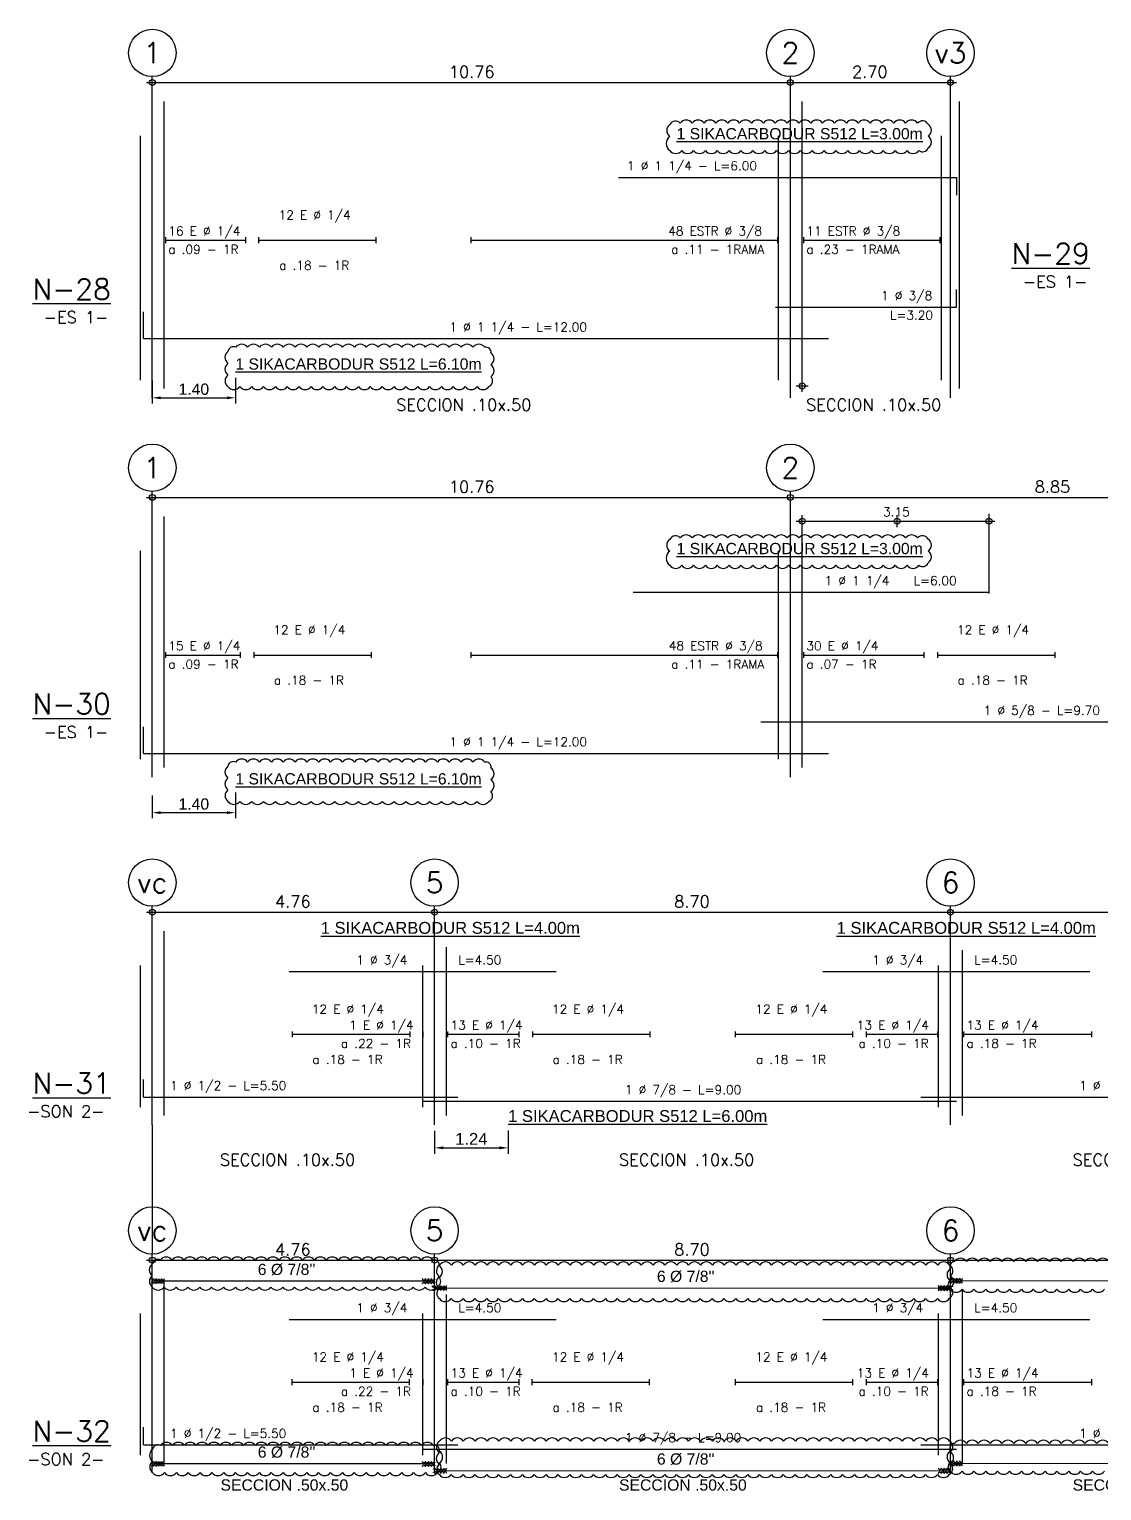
# Model space of a CAD drawing. Header units: millimetres. Extents: x 1 to 301, y -42 to 59.
# Drawn here: x 79.12 to 97.21, y 32.6 to 57.26 of the extents above; entities that cross this region are included whole.
import ezdxf
from ezdxf.enums import TextEntityAlignment as Align

# ---------------------------------------------------------------- set-up
doc = ezdxf.new("R2010")
doc.units = ezdxf.units.MM
doc.header["$LTSCALE"] = 0.0003
doc.header["$PDMODE"] = 34
doc.header["$PDSIZE"] = 0.1
for name, color, linetype in [('SIM-ACHURADOS', 8, 'Continuous'), ('SIM-COTAS', 1, 'Continuous'), ('SIM-FIBRACARB', 4, 'Continuous')]:
    doc.layers.add(name, color=color, linetype=linetype)
doc.styles.add('ARIAL EE', font='arial.ttf')
doc.styles.add('P140', font='SIMPLEX', dxfattribs={"height": 0.35})
doc.styles.add('P60', font='SIMPLEX', dxfattribs={"height": 0.16})
doc.styles.add('P80', font='SIMPLEX', dxfattribs={"height": 0.2})
doc.dimstyles.new('RE - STANDAR', dxfattribs={"dimtxt": 0.002, "dimasz": 0.0015, "dimexe": 0.001, "dimexo": 0.001, "dimgap": 0.0005, "dimtad": 1, "dimzin": 4, "dimdsep": 46, "dimtxsty": 'ARIAL EE', "dimcen": -0.001, "dimclrd": 256, "dimclre": 256, "dimclrt": 2, "dimadec": 0, "dimazin": 0, "dimtfac": 1, "dimtix": 1, "dimtofl": 0, "dimtmove": 1, "dimatfit": 0, "dimfxl": 0.0015, "dimtolj": 1, "dimtzin": 4, "dimlwd": -1, "dimlwe": -1, "dimarcsym": 0})

# ---------------------------------------------------------------- blocks, each defined once
blk = doc.blocks.new('*D22')
at = {"layer": 'SIM-COTAS', "transparency": 16777216}
for p, q in [((85.96, 38.671), (85.96, 38.285)), ((87.2, 38.678), (87.2, 38.285)), ((86.11, 38.385), (87.05, 38.385))]:
    blk.add_line(p, q, dxfattribs=at)
for points in [[(86.11, 38.41), (86.11, 38.36), (85.96, 38.385)], [(87.05, 38.41), (87.05, 38.36), (87.2, 38.385)]]:
    blk.add_solid(points, dxfattribs=at)
at = {"layer": 'SIM-COTAS', "color": 2, "transparency": 16777216, "insert": (86.58, 38.536), "char_height": 0.2, "attachment_point": 5, "style": 'ARIAL EE'}
blk.add_mtext('\\A1;1.24', dxfattribs=at)
blk = doc.blocks.new('*D45')
at = {"layer": 'SIM-COTAS', "transparency": 16777216}
for p, q in [((81.2, 51.332), (81.2, 50.946)), ((82.6, 51.381), (82.6, 50.946)), ((81.343, 51.041), (82.458, 51.041))]:
    blk.add_line(p, q, dxfattribs=at)
for points in [[(81.343, 51.065), (81.343, 51.017), (81.2, 51.041)], [(82.458, 51.065), (82.458, 51.017), (82.6, 51.041)]]:
    blk.add_solid(points, dxfattribs=at)
at = {"layer": 'SIM-COTAS', "color": 2, "transparency": 16777216, "insert": (81.9, 51.186), "char_height": 0.19, "attachment_point": 5, "style": 'ARIAL EE'}
blk.add_mtext('\\A1;1.40', dxfattribs=at)
blk = doc.blocks.new('*D46')
at = {"layer": 'SIM-COTAS', "transparency": 16777216}
for p, q in [((81.2, 44.332), (81.2, 43.946)), ((82.6, 44.381), (82.6, 43.946)), ((81.343, 44.041), (82.458, 44.041))]:
    blk.add_line(p, q, dxfattribs=at)
for points in [[(81.343, 44.065), (81.343, 44.017), (81.2, 44.041)], [(82.458, 44.065), (82.458, 44.017), (82.6, 44.041)]]:
    blk.add_solid(points, dxfattribs=at)
at = {"layer": 'SIM-COTAS', "color": 2, "transparency": 16777216, "insert": (81.9, 44.186), "char_height": 0.19, "attachment_point": 5, "style": 'ARIAL EE'}
blk.add_mtext('\\A1;1.40', dxfattribs=at)

msp = doc.modelspace()

# ---------------------------------------------------------------- hatches: boundary and pattern name
at = {"layer": 'SIM-ACHURADOS'}
h = msp.add_hatch(dxfattribs=at)
h.set_pattern_fill('AR-SAND', color=256, scale=0.00039)
h.set_pattern_definition([(37.5, (72.411537, 55.009249), (-0.000624012, 0.019087116), [0, -0.01505712, 0, -0.0168402, 0, -0.01609725]), (7.5, (72.411537, 55.009249), (0.017531408, 0.02795618), [0, -0.00812292, 0, -0.01357122, 0, -0.00520065]), (327.5, (72.399353, 55.009249), (0.030848702, 5.605e-05), [0, -0.004953, 0, -0.0178308, 0, -0.0232791]), (317.5, (72.399353, 55.009249), (0.0297787, 0.008694244), [0, -0.0024765, 0, -0.01168908, 0, -0.0133731])])
edge = h.paths.add_edge_path()
edge.add_arc((81.18, 36.179), 0.025, 180, 360)
edge.add_arc((81.23, 36.179), 0.025, 180, 360)
edge.add_arc((81.28, 36.179), 0.025, 180, 360)
edge.add_arc((81.33, 36.179), 0.025, 180, 360)
edge.add_arc((81.38, 36.179), 0.025, 180, 360)
edge.add_line((81.405, 36.179), (81.405, 36.092))
edge.add_arc((81.38, 36.092), 0.025, 0, 180)
edge.add_arc((81.33, 36.092), 0.025, 0, 180)
edge.add_arc((81.28, 36.092), 0.025, 0, 180)
edge.add_arc((81.23, 36.092), 0.025, 0, 180)
edge.add_arc((81.18, 36.092), 0.025, 0, 180)
edge.add_arc((81.157, 36.135), 0.0434, 267.5097, 452.4903)
h = msp.add_hatch(dxfattribs=at)
h.set_pattern_fill('AR-SAND', color=256, scale=0.00039)
h.set_pattern_definition([(37.5, (76.760587, 55.00877), (-0.000624012, 0.019087116), [0, -0.01505712, 0, -0.0168402, 0, -0.01609725]), (7.5, (76.760587, 55.00877), (0.017531408, 0.02795618), [0, -0.00812292, 0, -0.01357122, 0, -0.00520065]), (327.5, (76.748403, 55.00877), (0.030848702, 5.605e-05), [0, -0.004953, 0, -0.0178308, 0, -0.0232791]), (317.5, (76.748403, 55.00877), (0.0297787, 0.008694244), [0, -0.0024765, 0, -0.01168908, 0, -0.0133731])])
edge = h.paths.add_edge_path()
edge.add_arc((85.98, 36.178), 0.025, 180, 360, ccw=False)
edge.add_arc((85.93, 36.178), 0.025, 180, 360, ccw=False)
edge.add_arc((85.88, 36.178), 0.025, 180, 360, ccw=False)
edge.add_arc((85.83, 36.178), 0.025, 180, 360, ccw=False)
edge.add_arc((85.78, 36.178), 0.025, 180, 360, ccw=False)
edge.add_line((85.755, 36.178), (85.755, 36.091))
edge.add_arc((85.78, 36.091), 0.025, 360, 540, ccw=False)
edge.add_arc((85.83, 36.091), 0.025, 360, 540, ccw=False)
edge.add_arc((85.88, 36.091), 0.025, 360, 540, ccw=False)
edge.add_arc((85.93, 36.091), 0.025, 360, 540, ccw=False)
edge.add_arc((85.98, 36.091), 0.025, 360, 540, ccw=False)
edge.add_arc((86.004, 36.135), 0.0434, 87.5097, 272.4903, ccw=False)
h = msp.add_hatch(dxfattribs=at)
h.set_pattern_fill('AR-SAND', color=256, scale=0.00039)
h.set_pattern_definition([(37.5, (77.171537, 54.892055), (-0.000624012, 0.019087116), [0, -0.01505712, 0, -0.0168402, 0, -0.01609725]), (7.5, (77.171537, 54.892055), (0.017531408, 0.02795618), [0, -0.00812292, 0, -0.01357122, 0, -0.00520065]), (327.5, (77.159353, 54.892055), (0.030848702, 5.605e-05), [0, -0.004953, 0, -0.0178308, 0, -0.0232791]), (317.5, (77.159353, 54.892055), (0.0297787, 0.008694244), [0, -0.0024765, 0, -0.01168908, 0, -0.0133731])])
edge = h.paths.add_edge_path()
edge.add_arc((85.94, 36.061), 0.025, 180, 360)
edge.add_arc((85.99, 36.061), 0.025, 180, 360)
edge.add_arc((86.04, 36.061), 0.025, 180, 360)
edge.add_arc((86.09, 36.061), 0.025, 180, 360)
edge.add_arc((86.14, 36.061), 0.025, 180, 360)
edge.add_line((86.165, 36.061), (86.165, 35.975))
edge.add_arc((86.14, 35.975), 0.025, 0, 180)
edge.add_arc((86.09, 35.975), 0.025, 0, 180)
edge.add_arc((86.04, 35.975), 0.025, 0, 180)
edge.add_arc((85.99, 35.975), 0.025, 0, 180)
edge.add_arc((85.94, 35.975), 0.025, 0, 180)
edge.add_arc((85.917, 36.018), 0.0434, 267.5097, 452.4903)
h = msp.add_hatch(dxfattribs=at)
h.set_pattern_fill('AR-SAND', color=256, scale=0.00039)
h.set_pattern_definition([(37.5, (85.460587, 54.891576), (-0.000624012, 0.019087116), [0, -0.01505712, 0, -0.0168402, 0, -0.01609725]), (7.5, (85.460587, 54.891576), (0.017531408, 0.02795618), [0, -0.00812292, 0, -0.01357122, 0, -0.00520065]), (327.5, (85.448403, 54.891576), (0.030848702, 5.605e-05), [0, -0.004953, 0, -0.0178308, 0, -0.0232791]), (317.5, (85.448403, 54.891576), (0.0297787, 0.008694244), [0, -0.0024765, 0, -0.01168908, 0, -0.0133731])])
edge = h.paths.add_edge_path()
edge.add_arc((94.68, 36.061), 0.025, 180, 360, ccw=False)
edge.add_arc((94.63, 36.061), 0.025, 180, 360, ccw=False)
edge.add_arc((94.58, 36.061), 0.025, 180, 360, ccw=False)
edge.add_arc((94.53, 36.061), 0.025, 180, 360, ccw=False)
edge.add_arc((94.48, 36.061), 0.025, 180, 360, ccw=False)
edge.add_line((94.455, 36.061), (94.455, 35.974))
edge.add_arc((94.48, 35.974), 0.025, 360, 540, ccw=False)
edge.add_arc((94.53, 35.974), 0.025, 360, 540, ccw=False)
edge.add_arc((94.58, 35.974), 0.025, 360, 540, ccw=False)
edge.add_arc((94.63, 35.974), 0.025, 360, 540, ccw=False)
edge.add_arc((94.68, 35.974), 0.025, 360, 540, ccw=False)
edge.add_arc((94.704, 36.018), 0.0434, 87.5097, 272.4903, ccw=False)
h = msp.add_hatch(dxfattribs=at)
h.set_pattern_fill('AR-SAND', color=256, scale=0.00039)
h.set_pattern_definition([(37.5, (85.871537, 55.014601), (-0.000624012, 0.019087116), [0, -0.01505712, 0, -0.0168402, 0, -0.01609725]), (7.5, (85.871537, 55.0146), (0.017531408, 0.02795618), [0, -0.00812292, 0, -0.01357122, 0, -0.00520065]), (327.5, (85.859353, 55.014601), (0.030848702, 5.605e-05), [0, -0.004953, 0, -0.0178308, 0, -0.0232791]), (317.5, (85.859353, 55.0146), (0.0297787, 0.008694244), [0, -0.0024765, 0, -0.01168908, 0, -0.0133731])])
edge = h.paths.add_edge_path()
edge.add_arc((94.64, 36.184), 0.025, 180, 360)
edge.add_arc((94.69, 36.184), 0.025, 180, 360)
edge.add_arc((94.74, 36.184), 0.025, 180, 360)
edge.add_arc((94.79, 36.184), 0.025, 180, 360)
edge.add_arc((94.84, 36.184), 0.025, 180, 360)
edge.add_line((94.865, 36.184), (94.865, 36.097))
edge.add_arc((94.84, 36.097), 0.025, 0, 180)
edge.add_arc((94.79, 36.097), 0.025, 0, 180)
edge.add_arc((94.74, 36.097), 0.025, 0, 180)
edge.add_arc((94.69, 36.097), 0.025, 0, 180)
edge.add_arc((94.64, 36.097), 0.025, 0, 180)
edge.add_arc((94.617, 36.141), 0.0434, 267.5097, 452.4903)
h = msp.add_hatch(dxfattribs=at)
h.set_pattern_fill('AR-SAND', color=256, scale=0.00039)
h.set_pattern_definition([(37.5, (72.411537, 51.926469), (-0.000624012, 0.019087116), [0, -0.01505712, 0, -0.0168402, 0, -0.01609725]), (7.5, (72.411537, 51.926469), (0.017531408, 0.02795618), [0, -0.00812292, 0, -0.01357122, 0, -0.00520065]), (327.5, (72.399353, 51.926469), (0.030848702, 5.605e-05), [0, -0.004953, 0, -0.0178308, 0, -0.0232791]), (317.5, (72.399353, 51.926469), (0.0297787, 0.008694244), [0, -0.0024765, 0, -0.01168908, 0, -0.0133731])])
edge = h.paths.add_edge_path()
edge.add_arc((81.18, 33.096), 0.025, 180, 360)
edge.add_arc((81.23, 33.096), 0.025, 180, 360)
edge.add_arc((81.28, 33.096), 0.025, 180, 360)
edge.add_arc((81.33, 33.096), 0.025, 180, 360)
edge.add_arc((81.38, 33.096), 0.025, 180, 360)
edge.add_line((81.405, 33.096), (81.405, 33.009))
edge.add_arc((81.38, 33.009), 0.025, 0, 180)
edge.add_arc((81.33, 33.009), 0.025, 0, 180)
edge.add_arc((81.28, 33.009), 0.025, 0, 180)
edge.add_arc((81.23, 33.009), 0.025, 0, 180)
edge.add_arc((81.18, 33.009), 0.025, 0, 180)
edge.add_arc((81.157, 33.052), 0.0434, 267.5097, 452.4903)
h = msp.add_hatch(dxfattribs=at)
h.set_pattern_fill('AR-SAND', color=256, scale=0.00039)
h.set_pattern_definition([(37.5, (76.760587, 51.92599), (-0.000624012, 0.019087116), [0, -0.01505712, 0, -0.0168402, 0, -0.01609725]), (7.5, (76.760587, 51.92599), (0.017531408, 0.02795618), [0, -0.00812292, 0, -0.01357122, 0, -0.00520065]), (327.5, (76.748403, 51.92599), (0.030848702, 5.605e-05), [0, -0.004953, 0, -0.0178308, 0, -0.0232791]), (317.5, (76.748403, 51.92599), (0.0297787, 0.008694244), [0, -0.0024765, 0, -0.01168908, 0, -0.0133731])])
edge = h.paths.add_edge_path()
edge.add_arc((85.98, 33.095), 0.025, 180, 360, ccw=False)
edge.add_arc((85.93, 33.095), 0.025, 180, 360, ccw=False)
edge.add_arc((85.88, 33.095), 0.025, 180, 360, ccw=False)
edge.add_arc((85.83, 33.095), 0.025, 180, 360, ccw=False)
edge.add_arc((85.78, 33.095), 0.025, 180, 360, ccw=False)
edge.add_line((85.755, 33.095), (85.755, 33.009))
edge.add_arc((85.78, 33.009), 0.025, 360, 540, ccw=False)
edge.add_arc((85.83, 33.009), 0.025, 360, 540, ccw=False)
edge.add_arc((85.88, 33.009), 0.025, 360, 540, ccw=False)
edge.add_arc((85.93, 33.009), 0.025, 360, 540, ccw=False)
edge.add_arc((85.98, 33.009), 0.025, 360, 540, ccw=False)
edge.add_arc((86.004, 33.052), 0.0434, 87.5097, 272.4903, ccw=False)
h = msp.add_hatch(dxfattribs=at)
h.set_pattern_fill('AR-SAND', color=256, scale=0.00039)
h.set_pattern_definition([(37.5, (85.871537, 51.931821), (-0.000624012, 0.019087116), [0, -0.01505712, 0, -0.0168402, 0, -0.01609725]), (7.5, (85.871537, 51.93182), (0.017531408, 0.02795618), [0, -0.00812292, 0, -0.01357122, 0, -0.00520065]), (327.5, (85.859353, 51.931821), (0.030848702, 5.605e-05), [0, -0.004953, 0, -0.0178308, 0, -0.0232791]), (317.5, (85.859353, 51.93182), (0.0297787, 0.008694244), [0, -0.0024765, 0, -0.01168908, 0, -0.0133731])])
edge = h.paths.add_edge_path()
edge.add_arc((94.64, 33.101), 0.025, 180, 360)
edge.add_arc((94.69, 33.101), 0.025, 180, 360)
edge.add_arc((94.74, 33.101), 0.025, 180, 360)
edge.add_arc((94.79, 33.101), 0.025, 180, 360)
edge.add_arc((94.84, 33.101), 0.025, 180, 360)
edge.add_line((94.865, 33.101), (94.865, 33.014))
edge.add_arc((94.84, 33.014), 0.025, 0, 180)
edge.add_arc((94.79, 33.014), 0.025, 0, 180)
edge.add_arc((94.74, 33.014), 0.025, 0, 180)
edge.add_arc((94.69, 33.014), 0.025, 0, 180)
edge.add_arc((94.64, 33.014), 0.025, 0, 180)
edge.add_arc((94.617, 33.058), 0.0434, 267.5097, 452.4903)
h = msp.add_hatch(dxfattribs=at)
h.set_pattern_fill('AR-SAND', color=256, scale=0.00039)
h.set_pattern_definition([(37.5, (77.171537, 51.809275), (-0.000624012, 0.019087116), [0, -0.01505712, 0, -0.0168402, 0, -0.01609725]), (7.5, (77.171537, 51.809275), (0.017531408, 0.02795618), [0, -0.00812292, 0, -0.01357122, 0, -0.00520065]), (327.5, (77.159353, 51.809275), (0.030848702, 5.605e-05), [0, -0.004953, 0, -0.0178308, 0, -0.0232791]), (317.5, (77.159353, 51.809275), (0.0297787, 0.008694244), [0, -0.0024765, 0, -0.01168908, 0, -0.0133731])])
edge = h.paths.add_edge_path()
edge.add_arc((85.94, 32.979), 0.025, 180, 360)
edge.add_arc((85.99, 32.979), 0.025, 180, 360)
edge.add_arc((86.04, 32.979), 0.025, 180, 360)
edge.add_arc((86.09, 32.979), 0.025, 180, 360)
edge.add_arc((86.14, 32.979), 0.025, 180, 360)
edge.add_line((86.165, 32.979), (86.165, 32.892))
edge.add_arc((86.14, 32.892), 0.025, 0, 180)
edge.add_arc((86.09, 32.892), 0.025, 0, 180)
edge.add_arc((86.04, 32.892), 0.025, 0, 180)
edge.add_arc((85.99, 32.892), 0.025, 0, 180)
edge.add_arc((85.94, 32.892), 0.025, 0, 180)
edge.add_arc((85.917, 32.935), 0.0434, 267.5097, 452.4903)
h = msp.add_hatch(dxfattribs=at)
h.set_pattern_fill('AR-SAND', color=256, scale=0.00039)
h.set_pattern_definition([(37.5, (85.460587, 51.808796), (-0.000624012, 0.019087116), [0, -0.01505712, 0, -0.0168402, 0, -0.01609725]), (7.5, (85.460587, 51.808796), (0.017531408, 0.02795618), [0, -0.00812292, 0, -0.01357122, 0, -0.00520065]), (327.5, (85.448403, 51.808796), (0.030848702, 5.605e-05), [0, -0.004953, 0, -0.0178308, 0, -0.0232791]), (317.5, (85.448403, 51.808796), (0.0297787, 0.008694244), [0, -0.0024765, 0, -0.01168908, 0, -0.0133731])])
edge = h.paths.add_edge_path()
edge.add_arc((94.68, 32.978), 0.025, 180, 360, ccw=False)
edge.add_arc((94.63, 32.978), 0.025, 180, 360, ccw=False)
edge.add_arc((94.58, 32.978), 0.025, 180, 360, ccw=False)
edge.add_arc((94.53, 32.978), 0.025, 180, 360, ccw=False)
edge.add_arc((94.48, 32.978), 0.025, 180, 360, ccw=False)
edge.add_line((94.455, 32.978), (94.455, 32.891))
edge.add_arc((94.48, 32.891), 0.025, 360, 540, ccw=False)
edge.add_arc((94.53, 32.891), 0.025, 360, 540, ccw=False)
edge.add_arc((94.58, 32.891), 0.025, 360, 540, ccw=False)
edge.add_arc((94.63, 32.891), 0.025, 360, 540, ccw=False)
edge.add_arc((94.68, 32.891), 0.025, 360, 540, ccw=False)
edge.add_arc((94.704, 32.935), 0.0434, 87.5097, 272.4903, ccw=False)

# ---------------------------------------------------------------- linework, layer by layer
at = {"color": 6}
for points in [[(89.927, 55.216, 0.520567), (90.127, 55.216, 0.520567), (90.327, 55.216, 0.520567), (90.527, 55.216, 0.520567), (90.727, 55.216, 0.520567), (90.927, 55.216, 0.520567), (91.127, 55.216, 0.520567), (91.327, 55.216, 0.520567), (91.527, 55.216, 0.520567), (91.727, 55.216, 0.520567), (91.927, 55.216, 0.520567), (92.127, 55.216, 0.520567), (92.327, 55.216, 0.520567), (92.527, 55.216, 0.520567), (92.727, 55.216, 0.520567), (92.927, 55.216, 0.520567), (93.127, 55.216, 0.520567), (93.327, 55.216, 0.520567), (93.527, 55.216, 0.520567), (93.727, 55.216, 0.520567), (93.927, 55.216, 0.520567), (94.127, 55.216, 0.520567), (94.285, 55.257, 0.520567), (94.285, 55.457, 0.520567), (94.285, 55.657, 0.520567), (94.104, 55.676, 0.520567), (93.904, 55.676, 0.520567), (93.704, 55.676, 0.520567), (93.504, 55.676, 0.520567), (93.304, 55.676, 0.520567), (93.104, 55.676, 0.520567), (92.904, 55.676, 0.520567), (92.704, 55.676, 0.520567), (92.504, 55.676, 0.520567), (92.304, 55.676, 0.520567), (92.104, 55.676, 0.520567), (91.904, 55.676, 0.520567), (91.704, 55.676, 0.520567), (91.504, 55.676, 0.520567), (91.304, 55.676, 0.520567), (91.104, 55.676, 0.520567), (90.904, 55.676, 0.520567), (90.704, 55.676, 0.520567), (90.504, 55.676, 0.520567), (90.304, 55.676, 0.520567), (90.104, 55.676, 0.520567), (89.927, 55.653, 0.520567), (89.927, 55.453, 0.520567)], [(82.476, 51.232, 0.520567), (82.676, 51.232, 0.520567), (82.876, 51.232, 0.520567), (83.076, 51.232, 0.520567), (83.276, 51.232, 0.520567), (83.476, 51.232, 0.520567), (83.676, 51.232, 0.520567), (83.876, 51.232, 0.520567), (84.076, 51.232, 0.520567), (84.276, 51.232, 0.520567), (84.476, 51.232, 0.520567), (84.676, 51.232, 0.520567), (84.876, 51.232, 0.520567), (85.076, 51.232, 0.520567), (85.276, 51.232, 0.520567), (85.476, 51.232, 0.520567), (85.676, 51.232, 0.520567), (85.876, 51.232, 0.520567), (86.076, 51.232, 0.520567), (86.276, 51.232, 0.520567), (86.476, 51.232, 0.520567), (86.676, 51.232, 0.520567), (86.876, 51.232, 0.520567), (86.911, 51.398, 0.520567), (86.911, 51.598, 0.520567), (86.911, 51.798, 0.520567), (86.807, 51.894, 0.520567), (86.607, 51.894, 0.520567), (86.407, 51.894, 0.520567), (86.207, 51.894, 0.520567), (86.007, 51.894, 0.520567), (85.807, 51.894, 0.520567), (85.607, 51.894, 0.520567), (85.407, 51.894, 0.520567), (85.207, 51.894, 0.520567), (85.007, 51.894, 0.520567), (84.807, 51.894, 0.520567), (84.607, 51.894, 0.520567), (84.407, 51.894, 0.520567), (84.207, 51.894, 0.520567), (84.007, 51.894, 0.520567), (83.807, 51.894, 0.520567), (83.607, 51.894, 0.520567), (83.407, 51.894, 0.520567), (83.207, 51.894, 0.520567), (83.007, 51.894, 0.520567), (82.807, 51.894, 0.520567), (82.607, 51.894, 0.520567), (82.476, 51.825, 0.520567), (82.476, 51.625, 0.520567), (82.476, 51.425, 0.520567)], [(89.927, 48.216, 0.520567), (90.127, 48.216, 0.520567), (90.327, 48.216, 0.520567), (90.527, 48.216, 0.520567), (90.727, 48.216, 0.520567), (90.927, 48.216, 0.520567), (91.127, 48.216, 0.520567), (91.327, 48.216, 0.520567), (91.527, 48.216, 0.520567), (91.727, 48.216, 0.520567), (91.927, 48.216, 0.520567), (92.127, 48.216, 0.520567), (92.327, 48.216, 0.520567), (92.527, 48.216, 0.520567), (92.727, 48.216, 0.520567), (92.927, 48.216, 0.520567), (93.127, 48.216, 0.520567), (93.327, 48.216, 0.520567), (93.527, 48.216, 0.520567), (93.727, 48.216, 0.520567), (93.927, 48.216, 0.520567), (94.127, 48.216, 0.520567), (94.285, 48.257, 0.520567), (94.285, 48.457, 0.520567), (94.285, 48.657, 0.520567), (94.104, 48.676, 0.520567), (93.904, 48.676, 0.520567), (93.704, 48.676, 0.520567), (93.504, 48.676, 0.520567), (93.304, 48.676, 0.520567), (93.104, 48.676, 0.520567), (92.904, 48.676, 0.520567), (92.704, 48.676, 0.520567), (92.504, 48.676, 0.520567), (92.304, 48.676, 0.520567), (92.104, 48.676, 0.520567), (91.904, 48.676, 0.520567), (91.704, 48.676, 0.520567), (91.504, 48.676, 0.520567), (91.304, 48.676, 0.520567), (91.104, 48.676, 0.520567), (90.904, 48.676, 0.520567), (90.704, 48.676, 0.520567), (90.504, 48.676, 0.520567), (90.304, 48.676, 0.520567), (90.104, 48.676, 0.520567), (89.927, 48.653, 0.520567), (89.927, 48.453, 0.520567)], [(82.476, 44.232, 0.520567), (82.676, 44.232, 0.520567), (82.876, 44.232, 0.520567), (83.076, 44.232, 0.520567), (83.276, 44.232, 0.520567), (83.476, 44.232, 0.520567), (83.676, 44.232, 0.520567), (83.876, 44.232, 0.520567), (84.076, 44.232, 0.520567), (84.276, 44.232, 0.520567), (84.476, 44.232, 0.520567), (84.676, 44.232, 0.520567), (84.876, 44.232, 0.520567), (85.076, 44.232, 0.520567), (85.276, 44.232, 0.520567), (85.476, 44.232, 0.520567), (85.676, 44.232, 0.520567), (85.876, 44.232, 0.520567), (86.076, 44.232, 0.520567), (86.276, 44.232, 0.520567), (86.476, 44.232, 0.520567), (86.676, 44.232, 0.520567), (86.876, 44.232, 0.520567), (86.911, 44.398, 0.520567), (86.911, 44.598, 0.520567), (86.911, 44.798, 0.520567), (86.807, 44.894, 0.520567), (86.607, 44.894, 0.520567), (86.407, 44.894, 0.520567), (86.207, 44.894, 0.520567), (86.007, 44.894, 0.520567), (85.807, 44.894, 0.520567), (85.607, 44.894, 0.520567), (85.407, 44.894, 0.520567), (85.207, 44.894, 0.520567), (85.007, 44.894, 0.520567), (84.807, 44.894, 0.520567), (84.607, 44.894, 0.520567), (84.407, 44.894, 0.520567), (84.207, 44.894, 0.520567), (84.007, 44.894, 0.520567), (83.807, 44.894, 0.520567), (83.607, 44.894, 0.520567), (83.407, 44.894, 0.520567), (83.207, 44.894, 0.520567), (83.007, 44.894, 0.520567), (82.807, 44.894, 0.520567), (82.607, 44.894, 0.520567), (82.476, 44.825, 0.520567), (82.476, 44.625, 0.520567), (82.476, 44.425, 0.520567)], [(81.2, 36.036, 0.520567), (81.4, 36.036, 0.520567), (81.6, 36.036, 0.520567), (81.8, 36.036, 0.520567), (82, 36.036, 0.520567), (82.2, 36.036, 0.520567), (82.4, 36.036, 0.520567), (82.6, 36.036, 0.520567), (82.8, 36.036, 0.520567), (83, 36.036, 0.520567), (83.2, 36.036, 0.520567), (83.4, 36.036, 0.520567), (83.6, 36.036, 0.520567), (83.8, 36.036, 0.520567), (84, 36.036, 0.520567), (84.2, 36.036, 0.520567), (84.4, 36.036, 0.520567), (84.6, 36.036, 0.520567), (84.8, 36.036, 0.520567), (85, 36.036, 0.520567), (85.2, 36.036, 0.520567), (85.4, 36.036, 0.520567), (85.6, 36.036, 0.520567), (85.8, 36.036, 0.520567), (86, 36.036, 0.520567), (86.04, 36.197, 0.520567), (86.04, 36.397, 0.520567), (85.934, 36.491, 0.520567), (85.734, 36.491, 0.520567), (85.534, 36.491, 0.520567), (85.334, 36.491, 0.520567), (85.134, 36.491, 0.520567), (84.934, 36.491, 0.520567), (84.734, 36.491, 0.520567), (84.534, 36.491, 0.520567), (84.334, 36.491, 0.520567), (84.134, 36.491, 0.520567), (83.934, 36.491, 0.520567), (83.734, 36.491, 0.520567), (83.534, 36.491, 0.520567), (83.334, 36.491, 0.520567), (83.134, 36.491, 0.520567), (82.934, 36.491, 0.520567), (82.734, 36.491, 0.520567), (82.534, 36.491, 0.520567), (82.334, 36.491, 0.520567), (82.134, 36.491, 0.520567), (81.934, 36.491, 0.520567), (81.734, 36.491, 0.520567), (81.534, 36.491, 0.520567), (81.334, 36.491, 0.520567), (81.2, 36.425, 0.520567), (81.2, 36.225, 0.520567)], [(86.04, 35.843, 0.520567), (86.24, 35.843, 0.520567), (86.44, 35.843, 0.520567), (86.64, 35.843, 0.520567), (86.84, 35.843, 0.520567), (87.04, 35.843, 0.520567), (87.24, 35.843, 0.520567), (87.44, 35.843, 0.520567), (87.64, 35.843, 0.520567), (87.84, 35.843, 0.520567), (88.04, 35.843, 0.520567), (88.24, 35.843, 0.520567), (88.44, 35.843, 0.520567), (88.64, 35.843, 0.520567), (88.84, 35.843, 0.520567), (89.04, 35.843, 0.520567), (89.24, 35.843, 0.520567), (89.44, 35.843, 0.520567), (89.64, 35.843, 0.520567), (89.84, 35.843, 0.520567), (90.04, 35.843, 0.520567), (90.24, 35.843, 0.520567), (90.44, 35.843, 0.520567), (90.64, 35.843, 0.520567), (90.84, 35.843, 0.520567), (91.04, 35.843, 0.520567), (91.24, 35.843, 0.520567), (91.44, 35.843, 0.520567), (91.64, 35.843, 0.520567), (91.84, 35.843, 0.520567), (92.04, 35.843, 0.520567), (92.24, 35.843, 0.520567), (92.44, 35.843, 0.520567), (92.64, 35.843, 0.520567), (92.84, 35.843, 0.520567), (93.04, 35.843, 0.520567), (93.24, 35.843, 0.520567), (93.44, 35.843, 0.520567), (93.64, 35.843, 0.520567), (93.84, 35.843, 0.520567), (94.04, 35.843, 0.520567), (94.24, 35.843, 0.520567), (94.44, 35.843, 0.520567), (94.64, 35.843, 0.520567), (94.66, 36.023, 0.520567), (94.66, 36.223, 0.520567), (94.644, 36.407, 0.520567), (94.444, 36.407, 0.520567), (94.244, 36.407, 0.520567), (94.044, 36.407, 0.520567), (93.844, 36.407, 0.520567), (93.644, 36.407, 0.520567), (93.444, 36.407, 0.520567), (93.244, 36.407, 0.520567), (93.044, 36.407, 0.520567), (92.844, 36.407, 0.520567), (92.644, 36.407, 0.520567), (92.444, 36.407, 0.520567), (92.244, 36.407, 0.520567), (92.044, 36.407, 0.520567), (91.844, 36.407, 0.520567), (91.644, 36.407, 0.520567), (91.444, 36.407, 0.520567), (91.244, 36.407, 0.520567), (91.044, 36.407, 0.520567), (90.844, 36.407, 0.520567), (90.644, 36.407, 0.520567), (90.444, 36.407, 0.520567), (90.244, 36.407, 0.520567), (90.044, 36.407, 0.520567), (89.844, 36.407, 0.520567), (89.644, 36.407, 0.520567), (89.444, 36.407, 0.520567), (89.244, 36.407, 0.520567), (89.044, 36.407, 0.520567), (88.844, 36.407, 0.520567), (88.644, 36.407, 0.520567), (88.444, 36.407, 0.520567), (88.244, 36.407, 0.520567), (88.044, 36.407, 0.520567), (87.844, 36.407, 0.520567), (87.644, 36.407, 0.520567), (87.444, 36.407, 0.520567), (87.244, 36.407, 0.520567), (87.044, 36.407, 0.520567), (86.844, 36.407, 0.520567), (86.644, 36.407, 0.520567), (86.444, 36.407, 0.520567), (86.244, 36.407, 0.520567), (86.044, 36.407, 0.520567), (86.04, 36.211, 0.520567), (86.04, 36.011, 0.520567)], [(81.205, 32.907, 0.520567), (81.405, 32.907, 0.520567), (81.605, 32.907, 0.520567), (81.805, 32.907, 0.520567), (82.005, 32.907, 0.520567), (82.205, 32.907, 0.520567), (82.405, 32.907, 0.520567), (82.605, 32.907, 0.520567), (82.805, 32.907, 0.520567), (83.005, 32.907, 0.520567), (83.205, 32.907, 0.520567), (83.405, 32.907, 0.520567), (83.605, 32.907, 0.520567), (83.805, 32.907, 0.520567), (84.005, 32.907, 0.520567), (84.205, 32.907, 0.520567), (84.405, 32.907, 0.520567), (84.605, 32.907, 0.520567), (84.805, 32.907, 0.520567), (85.005, 32.907, 0.520567), (85.205, 32.907, 0.520567), (85.405, 32.907, 0.520567), (85.605, 32.907, 0.520567), (85.805, 32.907, 0.520567), (86.005, 32.907, 0.520567), (86.044, 33.068, 0.520567), (86.044, 33.268, 0.520567), (85.939, 33.362, 0.520567), (85.739, 33.362, 0.520567), (85.539, 33.362, 0.520567), (85.339, 33.362, 0.520567), (85.139, 33.362, 0.520567), (84.939, 33.362, 0.520567), (84.739, 33.362, 0.520567), (84.539, 33.362, 0.520567), (84.339, 33.362, 0.520567), (84.139, 33.362, 0.520567), (83.939, 33.362, 0.520567), (83.739, 33.362, 0.520567), (83.539, 33.362, 0.520567), (83.339, 33.362, 0.520567), (83.139, 33.362, 0.520567), (82.939, 33.362, 0.520567), (82.739, 33.362, 0.520567), (82.539, 33.362, 0.520567), (82.339, 33.362, 0.520567), (82.139, 33.362, 0.520567), (81.939, 33.362, 0.520567), (81.739, 33.362, 0.520567), (81.539, 33.362, 0.520567), (81.339, 33.362, 0.520567), (81.205, 33.296, 0.520567), (81.205, 33.096, 0.520567)], [(86.04, 32.874, 0.520567), (86.24, 32.874, 0.520567), (86.44, 32.874, 0.520567), (86.64, 32.874, 0.520567), (86.84, 32.874, 0.520567), (87.04, 32.874, 0.520567), (87.24, 32.874, 0.520567), (87.44, 32.874, 0.520567), (87.64, 32.874, 0.520567), (87.84, 32.874, 0.520567), (88.04, 32.874, 0.520567), (88.24, 32.874, 0.520567), (88.44, 32.874, 0.520567), (88.64, 32.874, 0.520567), (88.84, 32.874, 0.520567), (89.04, 32.874, 0.520567), (89.24, 32.874, 0.520567), (89.44, 32.874, 0.520567), (89.64, 32.874, 0.520567), (89.84, 32.874, 0.520567), (90.04, 32.874, 0.520567), (90.24, 32.874, 0.520567), (90.44, 32.874, 0.520567), (90.64, 32.874, 0.520567), (90.84, 32.874, 0.520567), (91.04, 32.874, 0.520567), (91.24, 32.874, 0.520567), (91.44, 32.874, 0.520567), (91.64, 32.874, 0.520567), (91.84, 32.874, 0.520567), (92.04, 32.874, 0.520567), (92.24, 32.874, 0.520567), (92.44, 32.874, 0.520567), (92.64, 32.874, 0.520567), (92.84, 32.874, 0.520567), (93.04, 32.874, 0.520567), (93.24, 32.874, 0.520567), (93.44, 32.874, 0.520567), (93.64, 32.874, 0.520567), (93.84, 32.874, 0.520567), (94.04, 32.874, 0.520567), (94.24, 32.874, 0.520567), (94.44, 32.874, 0.520567), (94.64, 32.874, 0.520567), (94.66, 33.054, 0.520567), (94.66, 33.254, 0.520567), (94.644, 33.438, 0.520567), (94.444, 33.438, 0.520567), (94.244, 33.438, 0.520567), (94.044, 33.438, 0.520567), (93.844, 33.438, 0.520567), (93.644, 33.438, 0.520567), (93.444, 33.438, 0.520567), (93.244, 33.438, 0.520567), (93.044, 33.438, 0.520567), (92.844, 33.438, 0.520567), (92.644, 33.438, 0.520567), (92.444, 33.438, 0.520567), (92.244, 33.438, 0.520567), (92.044, 33.438, 0.520567), (91.844, 33.438, 0.520567), (91.644, 33.438, 0.520567), (91.444, 33.438, 0.520567), (91.244, 33.438, 0.520567), (91.044, 33.438, 0.520567), (90.844, 33.438, 0.520567), (90.644, 33.438, 0.520567), (90.444, 33.438, 0.520567), (90.244, 33.438, 0.520567), (90.044, 33.438, 0.520567), (89.844, 33.438, 0.520567), (89.644, 33.438, 0.520567), (89.444, 33.438, 0.520567), (89.244, 33.438, 0.520567), (89.044, 33.438, 0.520567), (88.844, 33.438, 0.520567), (88.644, 33.438, 0.520567), (88.444, 33.438, 0.520567), (88.244, 33.438, 0.520567), (88.044, 33.438, 0.520567), (87.844, 33.438, 0.520567), (87.644, 33.438, 0.520567), (87.444, 33.438, 0.520567), (87.244, 33.438, 0.520567), (87.044, 33.438, 0.520567), (86.844, 33.438, 0.520567), (86.644, 33.438, 0.520567), (86.444, 33.438, 0.520567), (86.244, 33.438, 0.520567), (86.044, 33.438, 0.520567), (86.04, 33.242, 0.520567), (86.04, 33.042, 0.520567)]]:
    msp.add_lwpolyline(points, format="xyb", close=True, dxfattribs=at)
for points in [[(97.328, 36.469, 0.520567), (97.128, 36.469, 0.520567), (96.928, 36.469, 0.520567), (96.728, 36.469, 0.520567), (96.528, 36.469, 0.520567), (96.328, 36.469, 0.520567), (96.128, 36.469, 0.520567), (95.928, 36.469, 0.520567), (95.728, 36.469, 0.520567), (95.528, 36.469, 0.520567), (95.328, 36.469, 0.520567), (95.128, 36.469, 0.520567), (94.928, 36.469, 0.520567), (94.728, 36.469, 0.520567), (94.655, 36.342, 0.520567), (94.655, 36.142, 0.520567), (94.655, 35.999, 0.520567), (94.855, 35.999, 0.520567), (95.055, 35.999, 0.520567), (95.255, 35.999, 0.520567), (95.455, 35.999, 0.520567), (95.655, 35.999, 0.520567), (95.855, 35.999, 0.520567), (96.055, 35.999, 0.520567), (96.255, 35.999, 0.520567), (96.455, 35.999, 0.520567), (96.655, 35.999, 0.520567), (96.855, 35.999, 0.520567), (97.055, 35.999, 0.520567), (97.255, 35.999, 0.520567)], [(97.328, 33.398, 0.520567), (97.128, 33.398, 0.520567), (96.928, 33.398, 0.520567), (96.728, 33.398, 0.520567), (96.528, 33.398, 0.520567), (96.328, 33.398, 0.520567), (96.128, 33.398, 0.520567), (95.928, 33.398, 0.520567), (95.728, 33.398, 0.520567), (95.528, 33.398, 0.520567), (95.328, 33.398, 0.520567), (95.128, 33.398, 0.520567), (94.928, 33.398, 0.520567), (94.728, 33.398, 0.520567), (94.655, 33.271, 0.520567), (94.655, 33.071, 0.520567), (94.655, 32.929, 0.520567), (94.855, 32.929, 0.520567), (95.055, 32.929, 0.520567), (95.255, 32.929, 0.520567), (95.455, 32.929, 0.520567), (95.655, 32.929, 0.520567), (95.855, 32.929, 0.520567), (96.055, 32.929, 0.520567), (96.255, 32.929, 0.520567), (96.455, 32.929, 0.520567), (96.655, 32.929, 0.520567), (96.855, 32.929, 0.520567), (97.055, 32.929, 0.520567), (97.255, 32.929, 0.520567)]]:
    msp.add_lwpolyline(points, format="xyb", dxfattribs=at)
for points in [[(81.405, 36.092, 1), (81.355, 36.092, 1), (81.305, 36.092, 1), (81.255, 36.092, 1), (81.205, 36.092, 1), (81.205, 36.092, -0.107777), (81.205, 36.179, 1), (81.205, 36.179, 1), (81.255, 36.179, 1), (81.305, 36.179, 1), (81.355, 36.179, 1), (81.405, 36.179)], [(85.755, 36.091, -1), (85.805, 36.091, -1), (85.855, 36.091, -1), (85.905, 36.091, -1), (85.955, 36.091, -1), (85.955, 36.091, 0.107777), (85.955, 36.178, -1), (85.955, 36.178, -1), (85.905, 36.178, -1), (85.855, 36.178, -1), (85.805, 36.178, -1), (85.755, 36.178)], [(86.165, 35.975, 1), (86.115, 35.975, 1), (86.065, 35.975, 1), (86.015, 35.975, 1), (85.965, 35.975, 1), (85.965, 35.975, -0.107777), (85.965, 36.061, 1), (85.965, 36.061, 1), (86.015, 36.061, 1), (86.065, 36.061, 1), (86.115, 36.061, 1), (86.165, 36.061)], [(94.455, 35.974, -1), (94.505, 35.974, -1), (94.555, 35.974, -1), (94.605, 35.974, -1), (94.655, 35.974, -1), (94.655, 35.974, 0.107777), (94.655, 36.061, -1), (94.655, 36.061, -1), (94.605, 36.061, -1), (94.555, 36.061, -1), (94.505, 36.061, -1), (94.455, 36.061)], [(94.865, 36.097, 1), (94.815, 36.097, 1), (94.765, 36.097, 1), (94.715, 36.097, 1), (94.665, 36.097, 1), (94.665, 36.097, -0.107777), (94.665, 36.184, 1), (94.665, 36.184, 1), (94.715, 36.184, 1), (94.765, 36.184, 1), (94.815, 36.184, 1), (94.865, 36.184)], [(81.405, 33.009, 1), (81.355, 33.009, 1), (81.305, 33.009, 1), (81.255, 33.009, 1), (81.205, 33.009, 1), (81.205, 33.009, -0.107777), (81.205, 33.096, 1), (81.205, 33.096, 1), (81.255, 33.096, 1), (81.305, 33.096, 1), (81.355, 33.096, 1), (81.405, 33.096)], [(85.755, 33.009, -1), (85.805, 33.009, -1), (85.855, 33.009, -1), (85.905, 33.009, -1), (85.955, 33.009, -1), (85.955, 33.009, 0.107777), (85.955, 33.095, -1), (85.955, 33.095, -1), (85.905, 33.095, -1), (85.855, 33.095, -1), (85.805, 33.095, -1), (85.755, 33.095)], [(94.865, 33.014, 1), (94.815, 33.014, 1), (94.765, 33.014, 1), (94.715, 33.014, 1), (94.665, 33.014, 1), (94.665, 33.014, -0.107777), (94.665, 33.101, 1), (94.665, 33.101, 1), (94.715, 33.101, 1), (94.765, 33.101, 1), (94.815, 33.101, 1), (94.865, 33.101)], [(86.165, 32.892, 1), (86.115, 32.892, 1), (86.065, 32.892, 1), (86.015, 32.892, 1), (85.965, 32.892, 1), (85.965, 32.892, -0.107777), (85.965, 32.979, 1), (85.965, 32.979, 1), (86.015, 32.979, 1), (86.065, 32.979, 1), (86.115, 32.979, 1), (86.165, 32.979)], [(94.455, 32.891, -1), (94.505, 32.891, -1), (94.555, 32.891, -1), (94.605, 32.891, -1), (94.655, 32.891, -1), (94.655, 32.891, 0.107777), (94.655, 32.978, -1), (94.655, 32.978, -1), (94.605, 32.978, -1), (94.555, 32.978, -1), (94.505, 32.978, -1), (94.455, 32.978)]]:
    msp.add_lwpolyline(points, format="xyb")
at = {"layer": 'SIM-ACHURADOS'}
for p, q in [((81.2, 51.041), (81.2, 56.461)), ((81.2, 56.361), (94.66, 56.361)), ((91.96, 51.041), (91.96, 56.461)), ((94.66, 51.041), (94.66, 56.461)), ((81.4, 51.201), (81.4, 56.041)), ((92.16, 51.201), (92.16, 56.041)), ((94.81, 51.201), (94.81, 56.041)), ((81, 51.341), (81, 55.461)), ((91.76, 51.341), (91.76, 55.461)), ((94.51, 51.341), (94.51, 55.461)), ((89.06, 54.761), (94.76, 54.761)), ((94.76, 54.761), (94.76, 54.461)), ((81.42, 53.751), (81.42, 53.651)), ((81.42, 53.701), (82.77, 53.701)), ((82.77, 53.751), (82.77, 53.651)), ((82.99, 53.751), (82.99, 53.651)), ((82.99, 53.701), (84.97, 53.701)), ((84.97, 53.751), (84.97, 53.651)), ((86.57, 53.751), (86.57, 53.651)), ((86.57, 53.701), (91.74, 53.701)), ((91.74, 53.751), (91.74, 53.651)), ((92.18, 53.751), (92.18, 53.651)), ((92.18, 53.701), (94.48, 53.701)), ((94.48, 53.751), (94.48, 53.651)), ((94.76, 52.571), (94.76, 52.871)), ((91.71, 52.571), (94.76, 52.571)), ((81.05, 52.041), (81.05, 52.491)), ((81.05, 52.041), (92.6, 52.041)), ((81.2, 44.641), (81.2, 49.461)), ((81.2, 49.361), (146.1, 49.361)), ((91.96, 44.641), (91.96, 49.461)), ((95.31, 47.741), (95.31, 49.081)), ((81.4, 44.801), (81.4, 49.041)), ((92.16, 44.801), (92.16, 49.041)), ((92.16, 48.961), (93.76, 48.961)), ((93.76, 48.961), (95.31, 48.961)), ((81, 44.941), (81, 48.461)), ((91.76, 44.941), (91.76, 48.461)), ((89.31, 47.761), (95.31, 47.761)), ((81.42, 46.751), (81.42, 46.651)), ((81.42, 46.701), (82.68, 46.701)), ((82.68, 46.751), (82.68, 46.651)), ((82.91, 46.751), (82.91, 46.651)), ((82.91, 46.701), (84.89, 46.701)), ((84.89, 46.751), (84.89, 46.651)), ((86.57, 46.751), (86.57, 46.651)), ((86.57, 46.701), (91.74, 46.701)), ((91.74, 46.751), (91.74, 46.651)), ((92.18, 46.751), (92.18, 46.651)), ((92.18, 46.701), (94.21, 46.701)), ((94.21, 46.751), (94.21, 46.651)), ((94.44, 46.751), (94.44, 46.651)), ((94.44, 46.701), (96.42, 46.701)), ((96.42, 46.751), (96.42, 46.651)), ((81.05, 45.041), (81.05, 45.491)), ((91.46, 45.571), (101.16, 45.571)), ((81.05, 45.041), (92.6, 45.041)), ((81.2, 38.771), (81.2, 42.461)), ((85.96, 38.771), (85.96, 42.461)), ((94.66, 38.771), (94.66, 42.461)), ((81.2, 42.361), (115.06, 42.361)), ((81.4, 38.931), (81.4, 42.041)), ((86.16, 38.931), (86.16, 41.773)), ((94.86, 38.931), (94.86, 41.722)), ((81, 39.071), (81, 41.461)), ((85.76, 39.071), (85.76, 41.461)), ((94.46, 39.071), (94.46, 41.461)), ((83.51, 41.361), (88.01, 41.361)), ((92.51, 41.361), (97.01, 41.361)), ((83.56, 40.351), (83.56, 40.251)), ((83.56, 40.301), (85.54, 40.301)), ((85.54, 40.351), (85.54, 40.251)), ((85.76, 40.351), (85.76, 40.251)), ((85.76, 40.351), (85.76, 40.251)), ((85.76, 40.301), (85.76, 40.301)), ((86.18, 40.351), (86.18, 40.251)), ((86.18, 40.301), (87.38, 40.301)), ((87.38, 40.351), (87.38, 40.251)), ((87.61, 40.351), (87.61, 40.251)), ((87.61, 40.301), (89.59, 40.301)), ((89.59, 40.351), (89.59, 40.251)), ((91.03, 40.351), (91.03, 40.251)), ((91.03, 40.301), (93.01, 40.301)), ((93.01, 40.351), (93.01, 40.251)), ((93.24, 40.351), (93.24, 40.251)), ((93.24, 40.301), (94.44, 40.301)), ((94.44, 40.351), (94.44, 40.251)), ((94.88, 40.351), (94.88, 40.251)), ((94.88, 40.301), (97.04, 40.301)), ((97.04, 40.351), (97.04, 40.251)), ((81.05, 39.241), (81.05, 39.541)), ((81.05, 39.241), (86.35, 39.241)), ((94.16, 39.241), (101.66, 39.241)), ((85.76, 39.171), (94.76, 39.171)), ((81.2, 38.771), (81.2, 36.591)), ((81.2, 32.901), (81.2, 36.591)), ((85.96, 32.901), (85.96, 36.591)), ((94.66, 32.901), (94.66, 36.591)), ((81.2, 36.491), (115.06, 36.491)), ((81.4, 33.061), (81.4, 36.171)), ((86.16, 33.061), (86.16, 35.91)), ((94.86, 33.061), (94.86, 35.989)), ((81, 33.201), (81, 35.591)), ((85.76, 33.201), (85.76, 35.591)), ((94.46, 33.201), (94.46, 35.591)), ((83.51, 35.491), (88.01, 35.491)), ((92.51, 35.491), (97.01, 35.491)), ((83.55, 34.481), (83.55, 34.381)), ((83.55, 34.431), (85.53, 34.431)), ((85.53, 34.481), (85.53, 34.381)), ((85.76, 34.481), (85.76, 34.381)), ((85.76, 34.481), (85.76, 34.381)), ((85.76, 34.431), (85.76, 34.431)), ((86.18, 34.481), (86.18, 34.381)), ((86.18, 34.431), (87.38, 34.431)), ((87.38, 34.481), (87.38, 34.381)), ((87.6, 34.481), (87.6, 34.381)), ((87.6, 34.431), (89.58, 34.431)), ((89.58, 34.481), (89.58, 34.381)), ((91.03, 34.481), (91.03, 34.381)), ((91.03, 34.431), (93.01, 34.431)), ((93.01, 34.481), (93.01, 34.381)), ((93.24, 34.481), (93.24, 34.381)), ((93.24, 34.431), (94.44, 34.431)), ((94.44, 34.481), (94.44, 34.381)), ((94.88, 34.481), (94.88, 34.381)), ((94.88, 34.431), (97.04, 34.431)), ((97.04, 34.481), (97.04, 34.381)), ((81.05, 33.371), (81.05, 33.671)), ((81.05, 33.371), (86.35, 33.371)), ((85.76, 33.301), (94.76, 33.301)), ((94.16, 33.371), (101.66, 33.371))]:
    msp.add_line(p, q, dxfattribs=at)
for centre in [(81.2, 56.861), (91.96, 56.861), (94.66, 56.861), (81.2, 49.861), (91.96, 49.861), (81.2, 42.861), (85.96, 42.861), (94.66, 42.861), (81.2, 36.991), (85.96, 36.991), (94.66, 36.991)]:
    msp.add_circle(centre, 0.4, dxfattribs=at)
for p in [(81.2, 56.361), (91.96, 56.361), (94.66, 56.361), (92.16, 51.241), (81.2, 49.361), (91.96, 49.361), (92.16, 48.961), (93.76, 48.961), (95.31, 48.961), (81.2, 42.361), (85.96, 42.361), (94.66, 42.361), (81.2, 36.491), (85.96, 36.491), (85.96, 36.491), (94.66, 36.491), (94.66, 36.491)]:
    msp.add_point(p, dxfattribs=at)
at = {"layer": 'SIM-FIBRACARB'}
for p, q in [((81.239, 36.139), (85.96, 36.139)), ((85.999, 36.022), (94.66, 36.017)), ((94.699, 36.144), (101.26, 36.14)), ((81.239, 33.056), (85.96, 33.056)), ((94.699, 33.062), (101.26, 33.057)), ((85.999, 32.939), (94.66, 32.935))]:
    msp.add_line(p, q, dxfattribs=at)

# ---------------------------------------------------------------- texts
at = {"layer": 'SIM-ACHURADOS', "style": 'P140'}
for s, p in [('1', (81.2, 56.861)), ('2', (91.96, 56.861)), ('v3', (94.66, 56.861)), ('1', (81.2, 49.861)), ('2', (91.96, 49.861)), ('vc', (81.2, 42.861)), ('5', (85.96, 42.861)), ('6', (94.66, 42.861)), ('vc', (81.2, 36.991)), ('5', (85.96, 36.991)), ('6', (94.66, 36.991))]:
    msp.add_text(s, height=0.35, dxfattribs=at).set_placement(p, align=Align.MIDDLE)
at = {"layer": 'SIM-ACHURADOS'}
for s, height, style, p in [('10.76', 0.2, 'P80', (86.2, 56.441)), ('2.70', 0.2, 'P80', (93, 56.441)), ('1 %%C 1 1/4 - L=6.00', 0.15, 'P60', (89.205, 54.881)), ('12 E %%c 1/4', 0.15, 'P60', (83.33, 54.051)), ('16 E %%c 1/4', 0.15, 'P60', (81.47, 53.781)), ('48 ESTR %%c 3/8', 0.15, 'P60', (89.9, 53.781)), ('11 ESTR %%c 3/8', 0.15, 'P60', (92.23, 53.781)), ('a .09 - 1R', 0.15, 'P60', (81.47, 53.471)), ('a .11 - 1RAMA', 0.15, 'P60', (89.95, 53.471)), ('a .23 - 1RAMA', 0.15, 'P60', (92.23, 53.471)), ('a .18 - 1R', 0.15, 'P60', (83.34, 53.201)), ('-ES 1-', 0.2, 'P80', (95.88, 52.901)), ('1 %%c 3/8', 0.15, 'P60', (93.49, 52.691)), ('-ES 1-', 0.2, 'P80', (79.37, 52.301)), ('1 %%C 1 1/4 - L=12.00', 0.15, 'P60', (86.21, 52.161)), ('L=3.20', 0.15, 'P60', (93.64, 52.361)), ('SECCION .10x.50', 0.2, 'P80', (85.312, 50.823)), ('SECCION .10x.50', 0.2, 'P80', (92.225, 50.823)), ('10.76', 0.2, 'P80', (86.2, 49.441)), ('8.85', 0.2, 'P80', (96.08, 49.441)), ('3.15', 0.15, 'P60', (93.523, 49.041)), ('1 %%C 1 1/4', 0.15, 'P60', (92.538, 47.881)), ('L=6.00', 0.15, 'P60', (94.038, 47.881)), ('12 E %%c 1/4', 0.15, 'P60', (83.24, 47.051)), ('12 E %%c 1/4', 0.15, 'P60', (94.77, 47.051)), ('15 E %%c 1/4', 0.15, 'P60', (81.47, 46.781)), ('48 ESTR %%c 3/8', 0.15, 'P60', (89.91, 46.781)), ('30 E %%c 1/4', 0.15, 'P60', (92.23, 46.781)), ('a .09 - 1R', 0.15, 'P60', (81.47, 46.471)), ('a .11 - 1RAMA', 0.15, 'P60', (89.95, 46.471)), ('a .07 - 1R', 0.15, 'P60', (92.23, 46.471)), ('a .18 - 1R', 0.15, 'P60', (83.25, 46.201)), ('a .18 - 1R', 0.15, 'P60', (94.78, 46.201)), ('1 %%c 5/8 - L=9.70', 0.15, 'P60', (95.22, 45.691)), ('-ES 1-', 0.2, 'P80', (79.37, 45.301)), ('1 %%C 1 1/4 - L=12.00', 0.15, 'P60', (86.21, 45.161)), ('4.76', 0.2, 'P80', (83.27, 42.441)), ('8.70', 0.2, 'P80', (90, 42.441)), ('1 %%c 3/4', 0.15, 'P60', (84.64, 41.481)), ('L=4.50', 0.15, 'P60', (86.36, 41.481)), ('1 %%c 3/4', 0.15, 'P60', (93.34, 41.481)), ('L=4.50', 0.15, 'P60', (95.06, 41.481)), ('12 E %%c 1/4', 0.15, 'P60', (83.89, 40.651)), ('12 E %%c 1/4', 0.15, 'P60', (87.94, 40.651)), ('12 E %%c 1/4', 0.15, 'P60', (91.37, 40.651)), ('1 E %%c 1/4', 0.15, 'P60', (84.52, 40.381)), ('13 E %%c 1/4', 0.15, 'P60', (86.23, 40.381)), ('13 E %%c 1/4', 0.15, 'P60', (93.08, 40.381)), ('13 E %%c 1/4', 0.15, 'P60', (94.93, 40.381)), ('a .22 - 1R', 0.15, 'P60', (84.38, 40.071)), ('a .10 - 1R', 0.15, 'P60', (86.23, 40.071)), ('a .10 - 1R', 0.15, 'P60', (93.11, 40.071)), ('a .18 - 1R', 0.15, 'P60', (94.93, 40.071)), ('a .18 - 1R', 0.15, 'P60', (83.9, 39.801)), ('a .18 - 1R', 0.15, 'P60', (87.95, 39.801)), ('a .18 - 1R', 0.15, 'P60', (91.38, 39.801)), ('1 %%c 1/2 - L=5.50', 0.15, 'P60', (81.5, 39.361)), ('1 %%c 7/8 - L=9.00', 0.15, 'P60', (89.17, 39.291)), ('1 %%c 1/2 - L=7.50', 0.15, 'P60', (96.83, 39.361)), ('-SON 2-', 0.2, 'P80', (79.09, 38.901)), ('SECCION .10x.50', 0.2, 'P80', (82.34, 38.084)), ('SECCION .10x.50', 0.2, 'P80', (89.07, 38.084)), ('SECCION .10x.50', 0.2, 'P80', (96.72, 38.084)), ('4.76', 0.2, 'P80', (83.27, 36.571)), ('8.70', 0.2, 'P80', (90, 36.571)), ('1 %%c 3/4', 0.15, 'P60', (84.64, 35.611)), ('L=4.50', 0.15, 'P60', (86.36, 35.611)), ('1 %%c 3/4', 0.15, 'P60', (93.34, 35.611)), ('L=4.50', 0.15, 'P60', (95.06, 35.611)), ('12 E %%c 1/4', 0.15, 'P60', (83.89, 34.781)), ('12 E %%c 1/4', 0.15, 'P60', (87.94, 34.781)), ('12 E %%c 1/4', 0.15, 'P60', (91.37, 34.781)), ('1 E %%c 1/4', 0.15, 'P60', (84.52, 34.511)), ('13 E %%c 1/4', 0.15, 'P60', (86.23, 34.511)), ('13 E %%c 1/4', 0.15, 'P60', (93.08, 34.511)), ('13 E %%c 1/4', 0.15, 'P60', (94.93, 34.511)), ('a .22 - 1R', 0.15, 'P60', (84.38, 34.201)), ('a .10 - 1R', 0.15, 'P60', (86.23, 34.201)), ('a .10 - 1R', 0.15, 'P60', (93.11, 34.201)), ('a .18 - 1R', 0.15, 'P60', (94.93, 34.201)), ('a .18 - 1R', 0.15, 'P60', (83.9, 33.931)), ('a .18 - 1R', 0.15, 'P60', (87.95, 33.931)), ('a .18 - 1R', 0.15, 'P60', (91.38, 33.931)), ('1 %%c 1/2 - L=5.50', 0.15, 'P60', (81.5, 33.491)), ('1 %%c 7/8 - L=9.00', 0.15, 'P60', (89.17, 33.421)), ('1 %%c 1/2 - L=7.50', 0.15, 'P60', (96.83, 33.491)), ('-SON 2-', 0.2, 'P80', (79.09, 33.031))]:
    msp.add_text(s, height=height, dxfattribs=dict(at, style=style)).set_placement(p)
at = {"layer": 'SIM-ACHURADOS', "style": 'P140'}
for s, p in [('%%UN-29', (97.01, 53.301)), ('%%UN-28', (80.5, 52.701)), ('%%UN-30', (80.5, 45.701)), ('%%UN-31', (80.5, 39.301)), ('%%UN-32', (80.5, 33.431))]:
    msp.add_text(s, height=0.35, dxfattribs=at).set_placement(p, align=Align.RIGHT)
at = {"layer": 'SIM-FIBRACARB', "style": 'ARIAL EE'}
for s, p in [("6 %%C 7/8'' ", (82.978, 36.239)), ("6 %%C 7/8'' ", (89.709, 36.122)), ("6 %%C 7/8'' ", (82.978, 33.157)), ("6 %%C 7/8'' ", (89.709, 33.039)), ('SECCION .50x.50', (82.35, 32.601)), ('SECCION .50x.50', (89.07, 32.601)), ('SECCION .50x.50', (96.72, 32.601))]:
    msp.add_text(s, height=0.19, dxfattribs=at).set_placement(p)
at = {"layer": 'SIM-FIBRACARB', "attachment_point": 1, "style": 'ARIAL EE'}
for s, width, gutter_width, insert, char_height in [('{\\L1 SIKACARBODUR S512 L=3.00m}', 4.60764, 0.00475, (90.04, 55.593), 0.19), ('{\\L1 SIKACARBODUR S512 L=6.10m}', 4.33689, 0.00475, (82.6, 51.707), 0.19), ('{\\L1 SIKACARBODUR S512 L=3.00m}', 4.60764, 0.00475, (90.04, 48.593), 0.19), ('{\\L1 SIKACARBODUR S512 L=6.10m}', 4.33689, 0.00475, (82.6, 44.707), 0.19), ('{\\L1 SIKACARBODUR S512 L=4.00m}', 4.52742, 0.005, (84.04, 42.197), 0.2), ('{\\L1 SIKACARBODUR S512 L=4.00m}', 4.45516, 0.005, (92.74, 42.197), 0.2), ('{\\L1 SIKACARBODUR S512 L=6.00m}', 5.17015, 0.005, (87.2, 39.022), 0.2)]:
    msp.add_mtext_dynamic_manual_height_columns(s, width=width, gutter_width=gutter_width, heights=[0], dxfattribs=dict(at, insert=insert, char_height=char_height))

# ---------------------------------------------------------------- dimensions: what is measured, and where the dimension line sits
at = {"layer": 'SIM-COTAS'}
for base, p1, p2, picture, middle in [((82.6, 51.041), (81.2, 51.427), (82.6, 51.476), '*D45', (81.9, 51.186)), ((82.6, 44.041), (81.2, 44.427), (82.6, 44.476), '*D46', (81.9, 44.186)), ((87.2, 38.385), (85.96, 38.771), (87.2, 38.778), '*D22', (86.58, 38.536))]:
    dim = msp.add_linear_dim(base=base, p1=p1, p2=p2, dimstyle='RE - STANDAR', dxfattribs=at)
    dim.commit()
    dim.dimension.update_dxf_attribs({"geometry": picture, "text_midpoint": middle})

doc.saveas('drawing.dxf')
